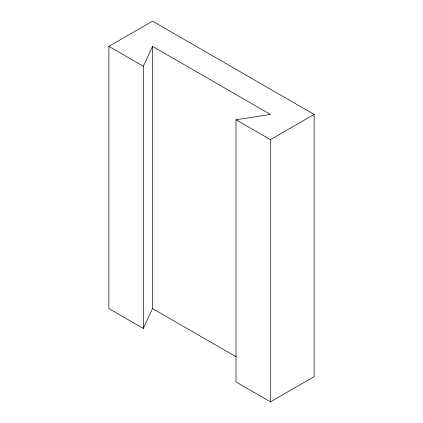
<?xml version="1.0" encoding="UTF-8"?>
<svg xmlns="http://www.w3.org/2000/svg" width="423" height="423" viewBox="0 0 423 423"><rect width="100%" height="100%" fill="white"/><g stroke="black" fill="none" stroke-linecap="round" stroke-linejoin="round"><path stroke-width="0.63" d="M143.318 328.449L143.318 66.247L152.55 46.361L270.45 114.432L236.013 119.762L236.013 381.964L270.45 401.85L314.12 376.639L314.12 114.432L152.55 21.15L108.88 46.361L108.88 308.568L143.318 328.449L152.55 308.568L152.55 46.361M236.013 119.762L270.45 139.643L314.12 114.432M108.88 46.361L143.318 66.247M152.55 308.568L236.113 356.811M270.45 139.643L270.45 401.85"/></g></svg>
